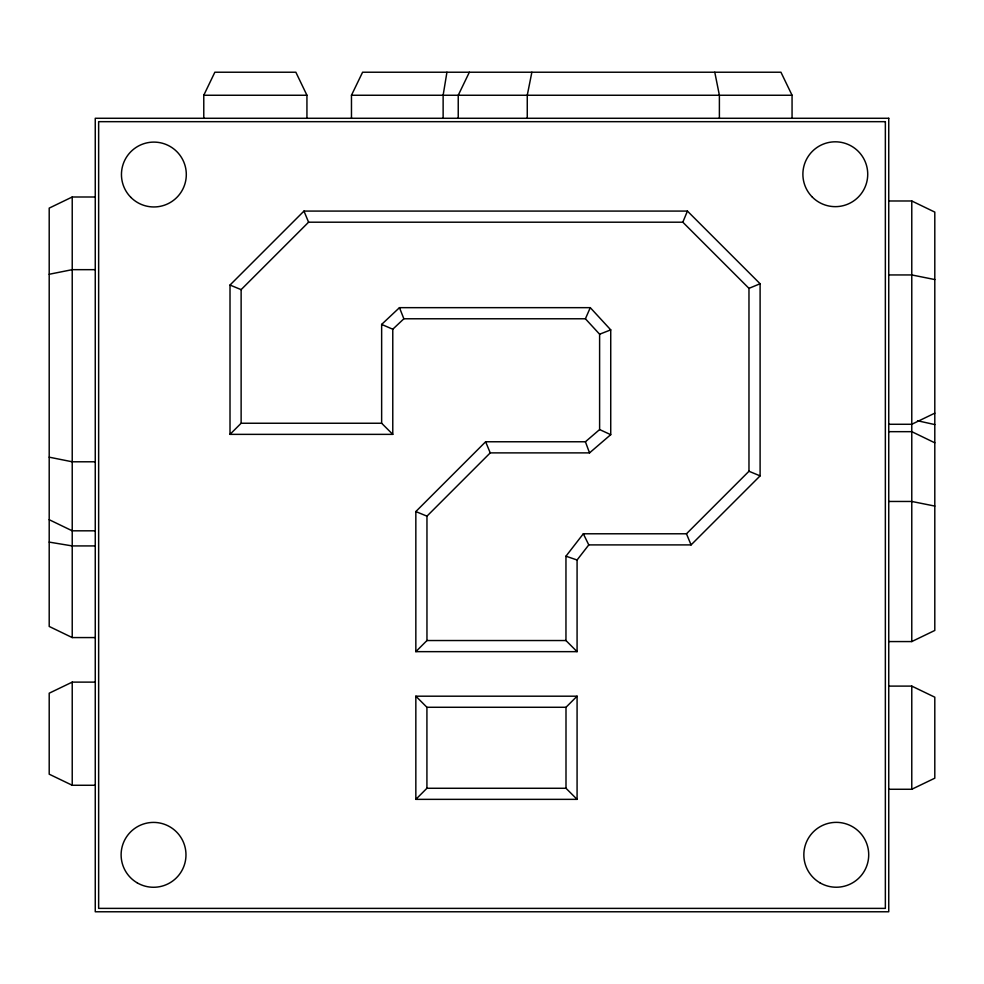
<?xml version="1.0" encoding="UTF-8"?>
<svg xmlns="http://www.w3.org/2000/svg" width="984" height="984" viewBox="0 0 984 984"><rect width="100%" height="100%" fill="white"/><g stroke="black" fill="none" stroke-linecap="round" stroke-linejoin="round"><path stroke-width="1.48" d="M446.933 72.226L443.132 95.251L443.132 118.277M531.864 72.226L527.264 95.251L527.264 118.277M230.01 434.362L241.129 423.243L241.129 289.64L308.582 222.2L682.822 222.2L687.422 211.08L760.103 283.749L760.103 475.875L691.076 544.902L588.776 544.902L577.079 559.994L577.079 651.654L415.838 651.654L415.838 511.557L485.629 441.767L585.406 441.767L599.613 429.565L599.613 334.216L585.406 318.779L403.871 318.779L392.776 329.222L392.776 434.362L230.01 434.362L230.01 285.04L303.97 211.08L687.422 211.08M585.406 318.779L590.289 307.66L610.732 329.874L610.732 434.67L589.527 452.886L490.229 452.886L426.958 516.157L426.958 640.535L415.838 651.654M203.774 118.277L203.774 95.251L214.856 72.226L295.852 72.226L306.934 95.251L306.934 118.277M351.472 118.277L351.472 95.251L362.592 72.226L780.939 72.226L792.059 95.251L792.059 118.277M469.356 72.226L458.237 95.251L458.237 118.277M577.079 651.654L565.96 640.535L565.96 556.194L583.327 533.783L686.463 533.783L748.972 471.262L748.972 288.349L682.822 222.2M415.838 799.352L426.921 788.27L565.997 788.27L577.079 799.352L577.079 696.192L415.838 696.192L415.838 799.352L577.079 799.352M415.838 696.192L426.921 707.275L565.997 707.275L577.079 696.192M392.776 434.362L381.644 423.243L381.644 324.413L399.467 307.66L590.289 307.66M95.251 196.997L72.226 196.997L49.2 208.116L49.2 626.451L72.226 637.571L95.251 637.571M934.8 413.157L911.774 424.276L888.749 424.276M888.749 641.568L911.774 641.568L934.8 630.449L934.8 212.101L911.774 200.982L888.749 200.982M95.251 682.121L72.226 682.121L49.2 693.203L49.2 774.187L72.226 785.269L95.251 785.269M888.749 789.266L911.774 789.266L934.8 778.184L934.8 697.189L911.774 686.106L888.749 686.106M748.972 288.349L760.103 283.749M599.613 334.216L610.732 329.874M49.2 274.265L72.226 269.665L95.251 269.665M203.774 95.251L306.934 95.251M351.472 95.251L792.059 95.251M888.749 274.942L911.774 274.942L934.8 279.554M241.129 423.243L381.644 423.243M888.749 431.668L911.774 431.668L934.8 442.8M95.251 461.791L72.226 461.791L49.2 457.179M888.749 501.459L911.774 501.459L934.8 506.071M95.251 530.819L72.226 530.819L49.2 519.7M95.251 545.923L72.226 545.923L49.2 542.11M426.958 640.535L565.96 640.535M917.531 420.746L934.8 424.584M565.96 556.194L577.079 559.994M748.972 471.262L760.103 475.875M230.01 285.04L241.129 289.64M415.838 511.557L426.958 516.157M381.644 324.413L392.776 329.222M599.613 429.565L610.732 434.67M583.327 533.783L588.776 544.902M686.463 533.783L691.076 544.902M485.629 441.767L490.229 452.886M303.97 211.08L308.582 222.2M399.467 307.66L403.871 318.779M585.406 441.767L589.527 452.886M714.778 72.226L719.39 95.251L719.39 118.277M911.774 200.982L911.774 641.568M911.774 686.106L911.774 789.266M565.997 707.275L565.997 788.27M426.921 707.275L426.921 788.27M72.226 196.997L72.226 637.571M72.226 682.121L72.226 785.269M888.749 118.277L95.251 118.277L95.251 911.774L888.749 911.774L888.749 118.277M885.354 121.672L98.646 121.672L98.646 908.38L885.354 908.38L885.354 121.672M130.946 197.452A32.423 32.423 0 0 0 185.201 182.926A32.423 32.423 0 0 0 145.484 143.209A32.423 32.423 0 0 0 130.946 197.452M137.329 882.919A32.423 32.423 0 0 0 185.976 854.838A32.423 32.423 0 0 0 137.329 826.757A32.423 32.423 0 0 0 137.329 882.919M820.066 882.882A32.423 32.423 0 0 0 868.712 854.801A32.423 32.423 0 0 0 820.066 826.708A32.423 32.423 0 0 0 820.066 882.882M812.378 197.157A32.423 32.423 0 0 0 866.621 182.63A32.423 32.423 0 0 0 826.917 142.914A32.423 32.423 0 0 0 812.378 197.157"/></g></svg>
